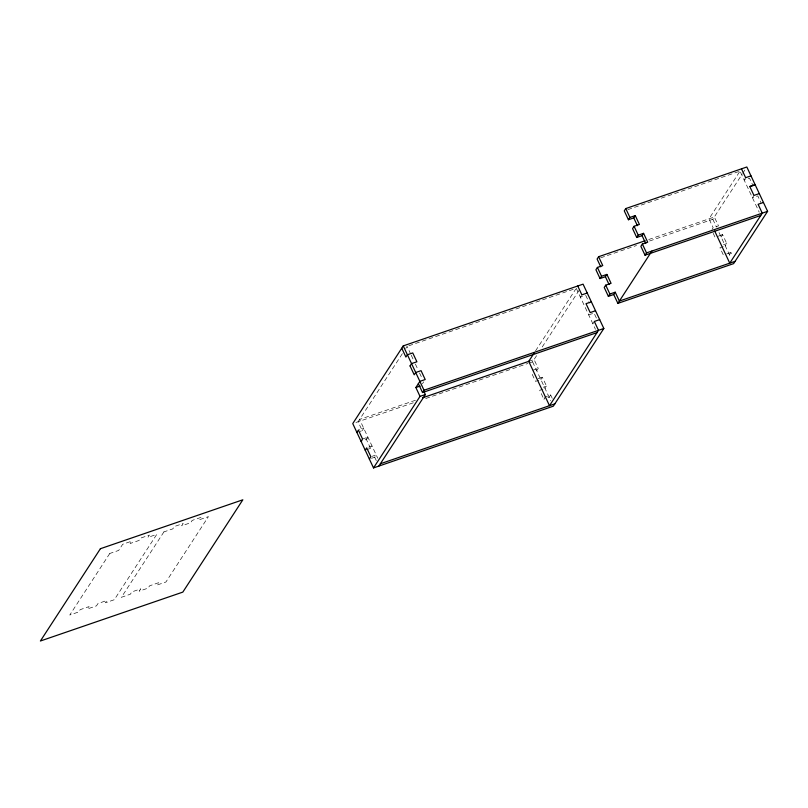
<?xml version="1.0" encoding="UTF-8"?>
<svg xmlns="http://www.w3.org/2000/svg" width="808" height="808" viewBox="0 0 808 808"><rect width="100%" height="100%" fill="white"/><g stroke="black" fill="none" stroke-linecap="round" stroke-linejoin="round"><path stroke-width="0.61" stroke-dasharray="4.04 3.03" d="M402.334 353.702L358.096 421.746L362.247 430.614L360.105 431.351M405.737 348.46L407.091 346.369L410.212 353.015M362.247 430.614L363.741 428.301L358.409 430.139M367.872 437.128L366.377 439.431L361.035 441.269M366.276 449.814L370.549 448.349L372.054 446.036L368.852 447.137M371.498 458.308L374.71 457.217L376.205 454.904L371.933 456.369M422.463 383.76L423.705 381.841M535.532 350.894L575.69 289.123M529.008 363.055L532.573 361.832L536.795 355.338M542.239 346.965L578.993 290.436M581.386 295.617L580.386 297.162L583.588 296.061M536.724 370.7L538.229 368.397L534.068 359.53L529.795 360.994M540.875 379.568L542.36 377.215L546.531 386.123L545.036 388.436M542.895 389.173L539.693 390.264L543.845 399.132L545.339 396.829L550.682 394.991L552.238 398.314M592.85 323.756L594.345 321.453M550.682 394.991L549.188 397.304L543.845 399.132M739.461 171.953L708.99 218.827L713.141 227.684L711.646 229.997M649.602 241.006L712.828 219.291L742.097 174.286M742.774 173.245L744.804 170.114M745.643 177.699L744.148 180.002L749.491 178.164L753.117 185.931M721.14 237.027L722.615 234.673L726.796 243.592L725.291 245.895M753.955 195.425L752.45 197.738L757.793 195.9L760.904 202.556M729.442 254.762L730.947 252.45L732.503 255.782M627.846 209.646L738.795 171.548M648.713 239.522L714.333 216.988L718.484 225.856L713.141 227.684M600.687 257.803L636.482 245.511M719.413 235.774L722.615 234.673L717.302 236.552M408.878 345.763L575.043 288.698M723.584 244.693L726.796 243.592M723.16 246.632L719.948 247.733L724.099 256.601M726.675 253.924L730.947 252.45M588.689 314.888L594.031 313.06L597.152 319.705M415.383 400.283L359.59 419.443L377.76 458.227M355.954 422.483L413.878 402.596M425.745 398.516L527.826 363.469M532.886 370.226L538.229 368.397M362.56 439.007L367.903 437.168L366.398 439.481L370.549 448.349M538.088 378.679L542.38 377.265M538.744 380.305L535.512 381.356L531.381 372.538M543.33 387.224L546.531 386.123M740.512 172.245L759.197 212.14M712.828 219.291L716.464 227.058M719.049 232.573L731.008 258.085M713.191 233.3L715.797 238.865M585.729 295.324L589.345 303.04M576.235 288.294L595.445 329.3M532.573 361.832L550.743 400.627M411.252 355.237L413.848 360.782M415.383 364.055L417.989 369.63M419.554 372.973L422.15 378.508M374.71 457.217L376.265 460.54M109.777 553.48L69.781 615.019L78.679 611.959L80.184 609.646L89.082 606.596L87.587 608.899L96.485 605.849L97.98 603.536L106.888 600.475L105.383 602.788L114.292 599.728L156.792 534.351L147.884 537.411L149.389 535.098L140.531 538.138L139.037 540.451L130.088 543.521L131.583 541.219L122.685 544.269L118.685 550.43L109.777 553.48M163.913 531.906L121.412 597.284L130.31 594.234L131.815 591.921L140.713 588.86L139.218 591.173L148.117 588.113L149.621 585.81L158.519 582.75L157.015 585.063L165.923 582.002L208.424 516.625L199.515 519.685L201.02 517.373L192.163 520.413L190.668 522.726L181.719 525.796L183.214 523.483L174.316 526.543L172.811 528.856L163.913 531.906"/><path stroke-width="1.21" d="M403.253 345.895L352.753 423.584L373.518 467.913L553.339 406.171L603.839 328.482L583.073 284.153L403.253 345.895L424.018 390.234L422.523 392.536L418.362 383.669M356.904 432.452L358.409 430.139L362.56 439.007L361.055 441.309M410.06 365.933L411.535 363.58L416.898 361.792L412.747 352.924L407.404 354.762L405.909 357.075L401.758 348.208M365.216 450.177L366.711 447.874L370.862 456.742L369.367 459.045M373.518 467.913L420.019 396.385L415.868 387.517L419.867 381.366L425.21 379.528L421.059 370.66L415.716 372.498L414.211 374.801L410.04 365.893M378.861 466.075L425.361 394.546L423.806 391.224M735.098 261.317L619.372 301.061L615.221 292.193L613.716 294.496L617.878 303.364L733.603 263.63L767.6 211.322L746.834 166.993L625.766 208.565L624.271 210.868L628.422 219.736L633.765 217.907L635.26 215.595L639.411 224.462L634.078 226.301L632.573 228.603L636.724 237.471L642.067 235.633L643.572 233.33L647.723 242.198L642.38 244.026L640.875 246.339L645.036 255.207L760.762 215.463M534.179 352.985L528.735 361.358L549.501 405.697L598.496 330.321L594.345 321.453L599.688 319.614M645.138 240.754L598.607 256.722L597.102 259.035L600.738 266.791M598.607 256.722L602.758 265.59L597.415 267.428L595.92 269.731L600.051 278.548L605.394 276.72L606.889 274.407L611.07 283.325L605.727 285.163L604.222 287.466L608.374 296.334L613.716 294.496M628.422 219.736L629.917 217.433L635.26 215.595M600.051 278.548L601.546 276.245L606.889 274.407M636.724 237.471L638.229 235.168L643.572 233.33M608.374 296.334L609.878 294.021L615.221 292.193M645.036 255.207L646.531 252.894L767.6 211.322M617.878 303.364L651.874 251.066M750.986 175.861L745.643 177.699L741.491 168.832M749.804 186.557L755.137 184.729L749.774 186.517L753.955 195.425L759.298 193.597M763.449 202.465L758.106 204.293L762.257 213.161L729.755 263.156L714.706 231.017M587.224 293.021L581.881 294.849L577.73 285.981M591.375 301.889L586.012 303.667L590.193 312.585L595.536 310.747M415.868 387.517L420.14 386.052M424.018 390.234L603.839 328.482M422.523 392.536L597.001 332.623M420.019 396.385L425.361 394.546M422.503 397.839L529.321 361.156M380.356 463.772L554.833 403.859M633.765 217.907L637.391 225.664M642.067 235.633L645.703 243.4M625.766 208.565L629.917 217.433M634.078 226.301L638.229 235.168M642.38 244.026L646.531 252.894M605.394 276.72L609.04 284.517M597.415 267.428L601.546 276.245M605.727 285.163L609.878 294.021M100.404 548.713L40.4 641.007L182.83 592.102L242.834 499.799L100.404 548.713"/></g></svg>
